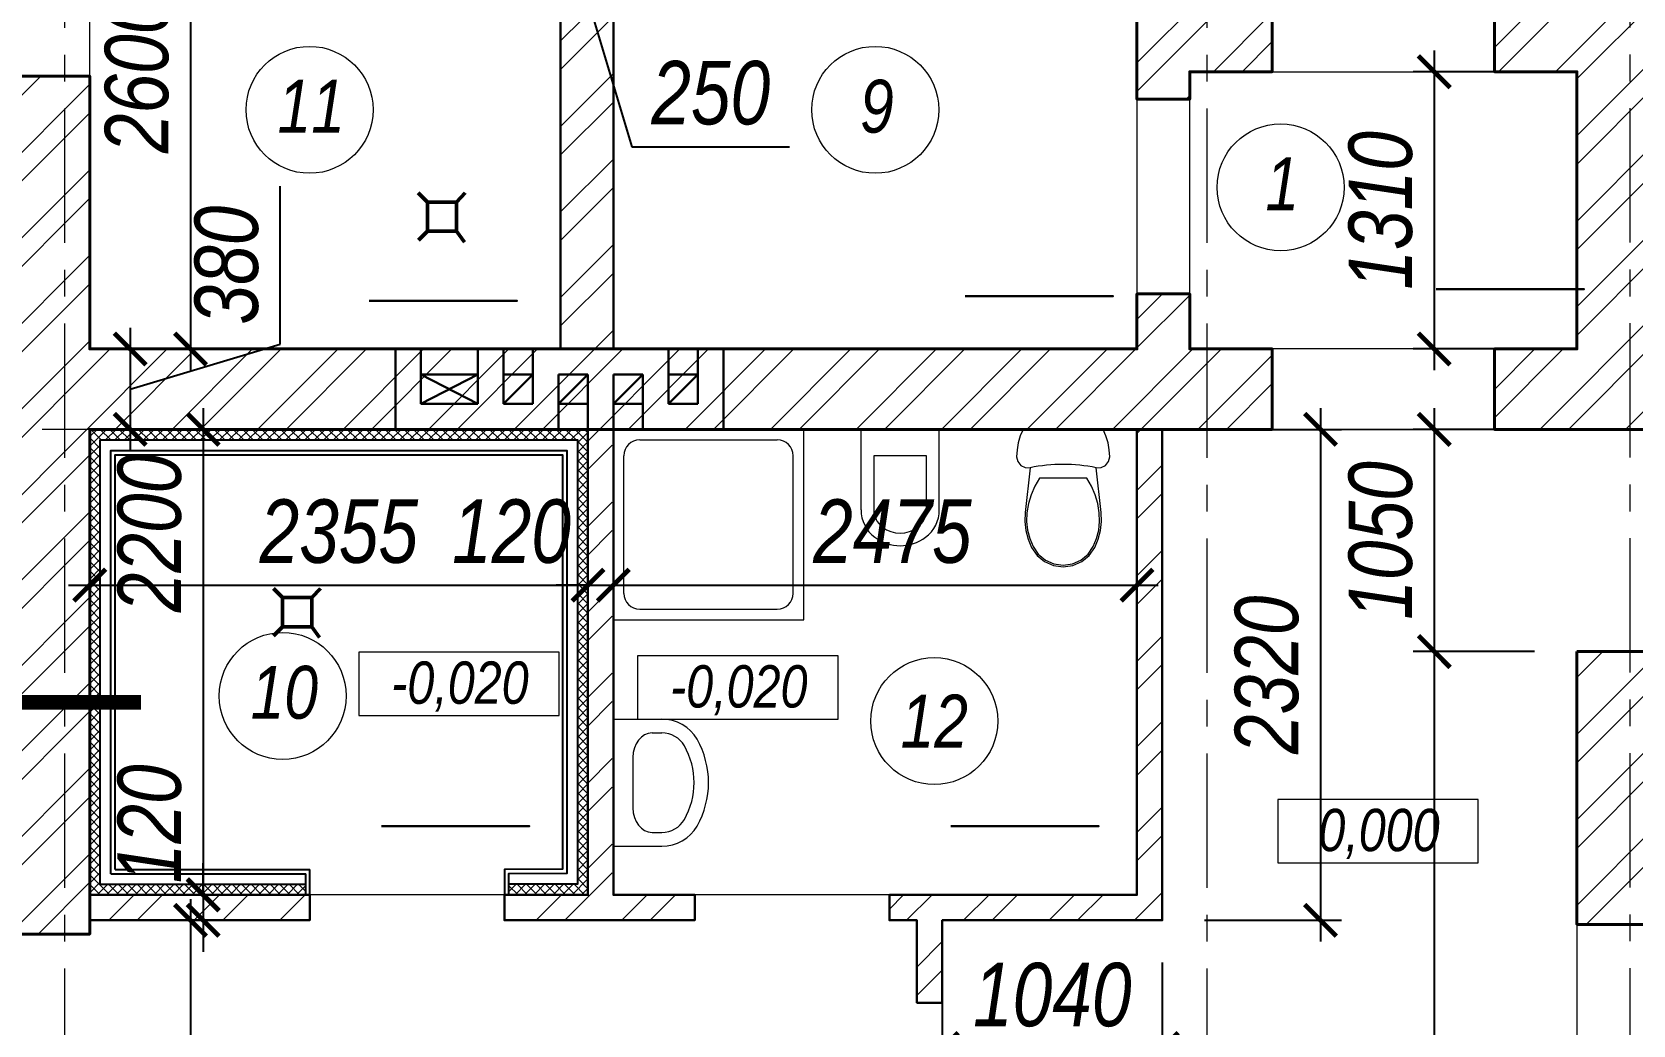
# Model space of a CAD drawing. Header units: millimetres. Extents: x 1582001 to 3303937, y 226471 to 491235.
# Drawn here: x 1758986 to 1766554, y 395032 to 399725 of the extents above; entities that cross this region are included whole.
import ezdxf
from ezdxf.enums import TextEntityAlignment as Align

# ---------------------------------------------------------------- set-up
doc = ezdxf.new("R2010")
doc.units = ezdxf.units.MM
doc.linetypes.add('CENTER', pattern=[50.8, 31.75, -6.35, 6.35, -6.35])
doc.layers.get('Defpoints').update_dxf_attribs({"color": 255, "lineweight": 30})
for name, color, linetype, lineweight in [('0.50', 161, 'Continuous', 50), ('Text', 212, 'Continuous', 25), ('Интерьер - Мебель_Ном_пера__1', 7, 'Continuous', 13), ('Кирпич', 253, 'Continuous', 9), ('Кровля', 232, 'Continuous', 25), ('Маркировка', 253, 'Continuous', 18), ('Оборудование', 89, 'Continuous', 9), ('Оси', 251, 'CENTER', 9), ('Отметки', 123, 'Continuous', 18), ('Перегородки', 202, 'Continuous', 30), ('Площади', 201, 'Continuous', 13), ('Размеры', 7, 'Continuous', 18), ('Стены несущие', 7, 'Continuous', 40), ('Текст-пояснений', 135, 'Continuous', 15), ('Штриховка', 252, 'Continuous', 15), ('Штриховки', 251, 'Continuous', 20)]:
    doc.layers.add(name, color=color, linetype=linetype, lineweight=lineweight)
doc.layers.add('900Сл Non-Print', color=235, linetype='Continuous', lineweight=5, plot=False)
doc.layers.add('Wood', color=44, linetype='Continuous')
doc.styles.get("Standard").update_dxf_attribs({"font": 'ARIALNI.TTF', "height": 300})
doc.styles.add('style', font='ARIALNI.TTF', dxfattribs={"width": 0.98, "height": 300})
doc.styles.add('стиль1', font='ARIALNI.TTF', dxfattribs={"width": 0.98, "height": 300})
doc.dimstyles.new('М100', dxfattribs={"dimtxt": 600, "dimasz": 150, "dimexe": 100, "dimexo": 200, "dimgap": 100, "dimtad": 1, "dimdec": 0, "dimtxsty": 'style', "dimblk": 'ARCHTICK', "dimcen": 150, "dimdle": 100, "dimclrt": 256, "dimadec": 0, "dimazin": 0, "dimtfac": 1, "dimtdec": 0, "dimtmove": 1, "dimatfit": 3, "dimldrblk": 'NONE', "dimfxl": 0, "dimarcsym": 0})

# ---------------------------------------------------------------- blocks, each defined once
blk = doc.blocks.new('*U32')
at = {"layer": '900Сл Non-Print'}
blk.add_lwpolyline([(0, 0), (822.6, 0), (1570, 0), (2225, 0), (2225, -494.5), (2225, -891.1), (2225, -1117.8), (2225, -1600.7), (2225, -2169.8), (2225, -2600), (1683.4, -2600), (1338.3, -2600), (1062.1, -2600), (748.7, -2600), (0, -2600), (0, -500), (0, -350), (0, -150), (0, 0)], dxfattribs=at)
at = {"layer": 'Кровля'}
blk.add_lwpolyline([(1320.6, -2372.7), (2020.6, -2372.7), (2020.6, -2372.7), (1320.6, -2372.7)], close=True, dxfattribs=at)
at = {"layer": 'Text', "flags": 2}
blk.add_attdef('ПЛОЩАДЬ', (1370.6, -2322.7), '', height=175, dxfattribs=at)
blk = doc.blocks.new('*U33')
at = {"layer": '900Сл Non-Print'}
blk.add_lwpolyline([(0, 0), (822.6, 0), (1570, 0), (2475, 0), (2475, -494.5), (2475, -891.1), (2475, -1117.8), (2475, -1600.7), (2475, -2340), (2475, -2600), (1683.4, -2600), (1338.3, -2600), (1062.1, -2600), (748.7, -2600), (0, -2600), (0, -500), (0, -350), (0, -150), (0, 0)], dxfattribs=at)
at = {"layer": 'Кровля'}
blk.add_lwpolyline([(1662.5, -2349.9), (2362.5, -2349.9), (2362.5, -2349.9), (1662.5, -2349.9)], close=True, dxfattribs=at)
at = {"layer": 'Text', "flags": 2}
blk.add_attdef('ПЛОЩАДЬ', (1712.5, -2299.9), '', height=175, dxfattribs=at)
blk = doc.blocks.new('*U34')
at = {"layer": '900Сл Non-Print'}
blk.add_lwpolyline([(0, 0), (822.6, 0), (1129.7, 0), (1440, 0), (1635, 0), (1830, 0), (1830, -233.9), (1830, -411.5), (1830, -875.7), (1830, -1310), (1635, -1310), (1440, -1310), (645.2, -1310), (390, -1310), (0, -1310), (0, -500), (0, -350), (0, -150), (0, 0)], dxfattribs=at)
at = {"layer": 'Кровля'}
blk.add_lwpolyline([(1164.9, -1026.8), (1864.9, -1026.8), (1864.9, -1026.8), (1164.9, -1026.8)], close=True, dxfattribs=at)
at = {"layer": 'Text', "flags": 2}
blk.add_attdef('ПЛОЩАДЬ', (1214.9, -976.8), '', height=175, dxfattribs=at)
blk = doc.blocks.new('*U37')
at = {"layer": '900Сл Non-Print'}
blk.add_lwpolyline([(0, 0), (822.6, 0), (1129.7, 0), (1440, 0), (1635, 0), (1830, 0), (2475, 0), (2475, -411.5), (2475, -875.7), (2475, -2200), (1635, -2200), (1440, -2200), (1305, -2200), (385, -2200), (0, -2200), (0, -500), (0, -350), (0, -150), (0, 0)], dxfattribs=at)
at = {"layer": 'Кровля'}
blk.add_lwpolyline([(1594.9, -1875.1), (2294.9, -1875.1), (2294.9, -1875.1), (1594.9, -1875.1)], close=True, dxfattribs=at)
at = {"layer": 'Text', "flags": 2}
blk.add_attdef('ПЛОЩАДЬ', (1644.9, -1825.1), '', height=175, dxfattribs=at)
blk = doc.blocks.new('*U38')
at = {"layer": '900Сл Non-Print'}
blk.add_lwpolyline([(0, 0), (822.6, 0), (1129.7, 0), (1440, 0), (1635, 0), (1830, 0), (2355, 0), (2355, -411.5), (2355, -875.7), (2355, -2200), (1635, -2200), (1440, -2200), (1305, -2200), (385, -2200), (0, -2200), (0, -500), (0, -350), (0, -150), (0, 0)], dxfattribs=at)
at = {"layer": 'Кровля'}
blk.add_lwpolyline([(1379, -1875.1), (2079, -1875.1), (2079, -1875.1), (1379, -1875.1)], close=True, dxfattribs=at)
at = {"layer": 'Text', "flags": 2}
blk.add_attdef('ПЛОЩАДЬ', (1429, -1825.1), '', height=175, dxfattribs=at)
blk = doc.blocks.new('*U43')
at = {"layer": '900Сл Non-Print'}
blk.add_lwpolyline([(0, 0), (4030, 0), (4030, 2610), (5070, 2610), (5070, 4930), (8590, 4930), (8590, 3880), (7030, 3880), (7030, -1180), (5220, -1180), (3067.8, -1180), (2527.9, -1180), (1710, -1180), (790, -1180), (0, -1180), (0, -500), (0, -350), (0, -150), (0, 0)], dxfattribs=at)
at = {"layer": 'Text', "flags": 2}
blk.add_attdef('ПЛОЩАДЬ', (5940.4, -864.5), '', height=175, dxfattribs=at)
blk = doc.blocks.new('Поддон душа квадратный 11')
at = {"layer": 'Интерьер - Мебель_Ном_пера__1', "linetype": 'Continuous'}
for p, q in [((900, 900), (0, 900)), ((0, 900), (0, 0)), ((125, 850), (775, 850)), ((900, 0), (900, 900)), ((50, 125), (50, 775)), ((850, 125), (850, 775)), ((0, 0), (900, 0)), ((125, 50), (775, 50))]:
    blk.add_line(p, q, dxfattribs=at)
for centre, start, end in [((125, 775), 90, 180), ((775, 775), 0, 90), ((125, 125), 180, 270), ((775, 125), 270, 0)]:
    blk.add_arc(centre, 75, start, end, dxfattribs=at)
blk = doc.blocks.new('Унитаз Компакт 2 11')
at = {"layer": 'Интерьер - Мебель_Ном_пера__1', "linetype": 'Continuous'}
for p, q in [((17.6, 619.2), (7.9, 587.1)), ((31.1, 650), (17.6, 619.2)), ((408.9, 650), (31.1, 650)), ((422.4, 619.2), (408.9, 650)), ((432.1, 587.1), (422.4, 619.2)), ((2, 554), (0, 520.5)), ((7.9, 587.1), (2, 554)), ((438, 554), (432.1, 587.1)), ((440, 520.5), (438, 554)), ((0, 520.5), (5.1, 497.8)), ((5.1, 497.8), (19.5, 479.5)), ((19.5, 479.5), (40.4, 469.1)), ((40.4, 469.1), (63.7, 468.6)), ((63.7, 468.6), (41, 257)), ((376.3, 468.6), (399.6, 469.1)), ((399, 257), (376.3, 468.6)), ((399.6, 469.1), (420.5, 479.5)), ((420.5, 479.5), (434.9, 497.8)), ((434.9, 497.8), (440, 520.5)), ((85.7, 381.4), (68.5, 341.2)), ((107.5, 419.3), (85.7, 381.4)), ((332.5, 419.3), (107.5, 419.3)), ((354.3, 381.4), (332.5, 419.3)), ((371.5, 341.2), (354.3, 381.4)), ((68.5, 341.2), (56.2, 299.2)), ((383.8, 299.2), (371.5, 341.2)), ((41, 257), (39.4, 214.7)), ((49, 256.1), (47.5, 215)), ((56.2, 299.2), (49, 256.1)), ((391, 256.1), (383.8, 299.2)), ((392.5, 215), (391, 256.1)), ((400.6, 214.7), (399, 257)), ((39.4, 214.7), (43.9, 172.6)), ((43.9, 172.6), (54.3, 131.6)), ((47.5, 215), (51.9, 174)), ((51.9, 174), (62, 134.1)), ((378, 134.1), (388.1, 174)), ((385.7, 131.6), (396.1, 172.6)), ((388.1, 174), (392.5, 215)), ((396.1, 172.6), (400.6, 214.7)), ((54.3, 131.6), (70.5, 92.4)), ((62, 134.1), (77.7, 96)), ((70.5, 92.4), (96.5, 54.4)), ((77.7, 96), (102.5, 59.8)), ((337.5, 59.8), (362.3, 96)), ((343.5, 54.4), (369.5, 92.4)), ((362.3, 96), (378, 134.1)), ((369.5, 92.4), (385.7, 131.6)), ((96.5, 54.4), (132, 25)), ((102.5, 59.8), (136.3, 31.8)), ((132, 25), (174.3, 6.4)), ((136.3, 31.8), (176.5, 14.1)), ((174.3, 6.4), (220, 0)), ((176.5, 14.1), (220, 8)), ((220, 8), (263.5, 14.1)), ((220, 0), (265.7, 6.4)), ((263.5, 14.1), (303.7, 31.8)), ((265.7, 6.4), (308, 25)), ((303.7, 31.8), (337.5, 59.8)), ((308, 25), (343.5, 54.4))]:
    blk.add_line(p, q, dxfattribs=at)
blk.add_ellipse((220, -297.8), major_axis=(785, 0), ratio=0.9963, start_param=1.370375, end_param=1.771221, dxfattribs=at)
blk = doc.blocks.new('Умывальник 02 11')
at = {"layer": 'Интерьер - Мебель_Ном_пера__1', "linetype": 'Continuous'}
for p, q in [((-300, 0), (-300, -229.1)), ((300, 0), (-300, 0)), ((300, 0), (300, -229.1)), ((-118.8, -92.3), (-118.8, -92.3)), ((118.8, -92.3), (-118.8, -92.3)), ((-234.8, -183.3), (-234.8, -229.1)), ((234.8, -183.3), (234.8, -229.1))]:
    blk.add_line(p, q, dxfattribs=at)
for centre, major_axis, ratio, start_param, end_param in [((-118.8, -183.3), (-116, 0), 0.784675, 4.712389, 6.283185), ((118.8, -183.3), (-116, 0), 0.784675, 3.141593, 4.712389), ((-118.9, -229.1), (0, 189.4), 0.956522, 1.570796, 2.644618), ((-118.9, -229.1), (0, 121.2), 0.956522, 1.570796, 2.644618), ((118.9, -229.1), (0, 121.2), 0.956522, 3.638567, 4.712389), ((118.9, -229.1), (0, 189.4), 0.956522, 3.638567, 4.712389), ((0, 0), (0, 381.8), 0.956522, 2.644618, 3.638567), ((0, 0), (0, 450), 0.956522, 2.644618, 3.638567)]:
    blk.add_ellipse(centre, major_axis=major_axis, ratio=ratio, start_param=start_param, end_param=end_param, dxfattribs=at)
blk = doc.blocks.new('Унитаз 11')
at = {"layer": 'Интерьер - Мебель_Ном_пера__1', "linetype": 'Continuous'}
for p, q in [((0, 170), (0, 550)), ((370, 550), (0, 550)), ((370, 170), (370, 550)), ((60, 425), (60, 170)), ((310, 425), (60, 425)), ((310, 170), (310, 425))]:
    blk.add_line(p, q, dxfattribs=at)
for centre, radius, start, end in [((162.5, 170), 162.5, 180, 233.1301), ((162.5, 170), 102.5, 180, 233.1301), ((207.5, 170), 102.5, 306.8699, 0), ((207.5, 170), 162.5, 306.8699, 0), ((185, 200), 140, 233.1301, 306.8699), ((185, 200), 200, 233.1301, 306.866)]:
    blk.add_arc(centre, radius, start, end, dxfattribs=at)
blk = doc.blocks.new('_ArchTick')
at = {"color": 0, "linetype": 'ByBlock', "const_width": 0.15}
blk.add_lwpolyline([(-0.5, -0.5), (0.5, 0.5)], dxfattribs=at)
blk = doc.blocks.new('*D132')
at = {"layer": 'Defpoints', "color": 0, "lineweight": -3, "transparency": 16777216}
for p in [(1761484.2, 400827.3), (1761734.2, 400827.3), (1761734.2, 399892.8)]:
    blk.add_point(p, dxfattribs=at)
at = {"layer": 'Размеры', "color": 0, "lineweight": -2, "transparency": 16777216}
for p, q in [((1761484.2, 400627.3), (1761484.2, 399792.8)), ((1761734.2, 400627.3), (1761734.2, 399792.8)), ((1761384.2, 399892.8), (1761834.2, 399892.8)), ((1761609.2, 399892.8), (1761822.1, 399183.3)), ((1761822.1, 399183.3), (1762567.3, 399183.3))]:
    blk.add_line(p, q, dxfattribs=at)
at = {"layer": 'Размеры', "color": 0, "lineweight": -2, "transparency": 16777216, "xscale": 150, "yscale": 150, "zscale": 150, "rotation": 180}
blk.add_blockref('_ArchTick', (1761484.2, 399892.8), dxfattribs=at)
at = {"layer": 'Размеры', "color": 0, "lineweight": -2, "transparency": 16777216, "xscale": 150, "yscale": 150, "zscale": 150}
blk.add_blockref('_ArchTick', (1761734.2, 399892.8), dxfattribs=at)
at = {"layer": 'Размеры', "transparency": 16777216, "insert": (1762194.7, 399436.5), "char_height": 300, "attachment_point": 5, "style": 'style'}
blk.add_mtext('250', dxfattribs=at)
blk = doc.blocks.new('_None')
blk = doc.blocks.new('*D72')
at = {"layer": 'Defpoints', "color": 0, "lineweight": -3, "transparency": 16777216}
for p in [(1761614.2, 398045.5), (1759259.2, 397970.5), (1761614.2, 397111.1)]:
    blk.add_point(p, dxfattribs=at)
at = {"layer": 'Размеры', "color": 0, "lineweight": -2, "transparency": 16777216}
for p, q in [((1761614.2, 397845.5), (1761614.2, 397011.1)), ((1759259.2, 397770.5), (1759259.2, 397011.1)), ((1759159.2, 397111.1), (1761714.2, 397111.1))]:
    blk.add_line(p, q, dxfattribs=at)
at = {"layer": 'Размеры', "color": 0, "lineweight": -2, "transparency": 16777216, "xscale": 150, "yscale": 150, "zscale": 150, "rotation": 180}
blk.add_blockref('_ArchTick', (1759259.2, 397111.1), dxfattribs=at)
at = {"layer": 'Размеры', "color": 0, "lineweight": -2, "transparency": 16777216, "xscale": 150, "yscale": 150, "zscale": 150}
blk.add_blockref('_ArchTick', (1761614.2, 397111.1), dxfattribs=at)
at = {"layer": 'Размеры', "transparency": 16777216, "insert": (1760436.7, 397364.2), "char_height": 300, "attachment_point": 5, "style": 'style'}
blk.add_mtext('2355', dxfattribs=at)
blk = doc.blocks.new('*D73')
at = {"layer": 'Defpoints', "color": 0, "lineweight": -3, "transparency": 16777216}
for p in [(1761614.2, 398045.5), (1761734.2, 398045.5), (1761734.2, 397111.1)]:
    blk.add_point(p, dxfattribs=at)
at = {"layer": 'Размеры', "color": 0, "lineweight": -2, "transparency": 16777216}
for p, q in [((1761614.2, 397845.5), (1761614.2, 397011.1)), ((1761734.2, 397845.5), (1761734.2, 397011.1)), ((1761614.2, 397111.1), (1761464.2, 397111.1)), ((1761614.2, 397111.1), (1761734.2, 397111.1)), ((1761734.2, 397111.1), (1761884.2, 397111.1))]:
    blk.add_line(p, q, dxfattribs=at)
at = {"layer": 'Размеры', "color": 0, "lineweight": -2, "transparency": 16777216, "xscale": 150, "yscale": 150, "zscale": 150}
blk.add_blockref('_ArchTick', (1761614.2, 397111.1), dxfattribs=at)
at = {"layer": 'Размеры', "color": 0, "lineweight": -2, "transparency": 16777216, "xscale": 150, "yscale": 150, "zscale": 150, "rotation": 180}
blk.add_blockref('_ArchTick', (1761734.2, 397111.1), dxfattribs=at)
at = {"layer": 'Размеры', "transparency": 16777216, "insert": (1761252.9, 397364.2), "char_height": 300, "attachment_point": 5, "style": 'style'}
blk.add_mtext('120', dxfattribs=at)
blk = doc.blocks.new('*D74')
at = {"layer": 'Defpoints', "color": 0, "lineweight": -3, "transparency": 16777216}
for p in [(1761734.2, 398045.5), (1764209.2, 398045.5), (1764209.2, 397111.1)]:
    blk.add_point(p, dxfattribs=at)
at = {"layer": 'Размеры', "color": 0, "lineweight": -2, "transparency": 16777216}
for p, q in [((1761734.2, 397845.5), (1761734.2, 397011.1)), ((1764209.2, 397845.5), (1764209.2, 397011.1)), ((1761634.2, 397111.1), (1764309.2, 397111.1))]:
    blk.add_line(p, q, dxfattribs=at)
at = {"layer": 'Размеры', "color": 0, "lineweight": -2, "transparency": 16777216, "xscale": 150, "yscale": 150, "zscale": 150, "rotation": 180}
blk.add_blockref('_ArchTick', (1761734.2, 397111.1), dxfattribs=at)
at = {"layer": 'Размеры', "color": 0, "lineweight": -2, "transparency": 16777216, "xscale": 150, "yscale": 150, "zscale": 150}
blk.add_blockref('_ArchTick', (1764209.2, 397111.1), dxfattribs=at)
at = {"layer": 'Размеры', "transparency": 16777216, "insert": (1763053.4, 397364.2), "char_height": 300, "attachment_point": 5, "style": 'style'}
blk.add_mtext('2475', dxfattribs=at)
blk = doc.blocks.new('*D147')
at = {"layer": 'Defpoints', "color": 0, "lineweight": -3, "transparency": 16777216}
for p in [(1759259.2, 400827.3), (1759259.2, 398227.3), (1759735.4, 398227.3)]:
    blk.add_point(p, dxfattribs=at)
at = {"layer": 'Размеры', "color": 0, "lineweight": -2, "transparency": 16777216}
for p, q in [((1759735.4, 400927.3), (1759735.4, 398127.3)), ((1759459.2, 400827.3), (1759835.4, 400827.3)), ((1759459.2, 398227.3), (1759835.4, 398227.3))]:
    blk.add_line(p, q, dxfattribs=at)
at = {"layer": 'Размеры', "color": 0, "lineweight": -2, "transparency": 16777216, "xscale": 150, "yscale": 150, "zscale": 150}
for p, rotation in [((1759735.4, 400827.3), 90), ((1759735.4, 398227.3), 270)]:
    blk.add_blockref('_ArchTick', p, dxfattribs=dict(at, rotation=rotation))
at = {"layer": 'Размеры', "transparency": 16777216, "insert": (1759482.2, 399527.3), "char_height": 300, "attachment_point": 5, "rotation": 90, "style": 'style'}
blk.add_mtext('2600', dxfattribs=at)
blk = doc.blocks.new('*D148')
at = {"layer": 'Defpoints', "color": 0, "lineweight": -3, "transparency": 16777216}
for p in [(1759259.2, 398227.3), (1759259.2, 397847.3), (1759450.2, 397847.3)]:
    blk.add_point(p, dxfattribs=at)
at = {"layer": 'Размеры', "color": 0, "lineweight": -2, "transparency": 16777216}
for p, q in [((1760159.7, 398250.1), (1760159.7, 398996.8)), ((1759450.2, 398327.3), (1759450.2, 397747.3)), ((1759450.2, 398037.3), (1760159.7, 398250.1)), ((1759459.2, 398227.3), (1759550.2, 398227.3)), ((1759459.2, 397847.3), (1759550.2, 397847.3))]:
    blk.add_line(p, q, dxfattribs=at)
at = {"layer": 'Размеры', "color": 0, "lineweight": -2, "transparency": 16777216, "xscale": 150, "yscale": 150, "zscale": 150}
for p, rotation in [((1759450.2, 398227.3), 90), ((1759450.2, 397847.3), 270)]:
    blk.add_blockref('_ArchTick', p, dxfattribs=dict(at, rotation=rotation))
at = {"layer": 'Размеры', "transparency": 16777216, "insert": (1759906.5, 398623.5), "char_height": 300, "attachment_point": 5, "rotation": 90, "style": 'style'}
blk.add_mtext('380', dxfattribs=at)
blk = doc.blocks.new('*D149')
at = {"layer": 'Defpoints', "color": 0, "lineweight": -3, "transparency": 16777216}
for p in [(1759604.5, 397847.3), (1759604.5, 395647.3), (1759795.4, 395647.3)]:
    blk.add_point(p, dxfattribs=at)
at = {"layer": 'Размеры', "color": 0, "lineweight": -2, "transparency": 16777216}
for p, q in [((1759795.4, 397947.3), (1759795.4, 395547.3)), ((1759804.5, 397847.3), (1759895.4, 397847.3)), ((1759804.5, 395647.3), (1759895.4, 395647.3))]:
    blk.add_line(p, q, dxfattribs=at)
at = {"layer": 'Размеры', "color": 0, "lineweight": -2, "transparency": 16777216, "xscale": 150, "yscale": 150, "zscale": 150}
for p, rotation in [((1759795.4, 397847.3), 90), ((1759795.4, 395647.3), 270)]:
    blk.add_blockref('_ArchTick', p, dxfattribs=dict(at, rotation=rotation))
at = {"layer": 'Размеры', "transparency": 16777216, "insert": (1759542.3, 397357.4), "char_height": 300, "attachment_point": 5, "rotation": 90, "style": 'style'}
blk.add_mtext('2200', dxfattribs=at)
blk = doc.blocks.new('*D150')
at = {"layer": 'Defpoints', "color": 0, "lineweight": -3, "transparency": 16777216}
for p in [(1759604.5, 395647.3), (1759604.5, 395527.3), (1759795.4, 395527.3)]:
    blk.add_point(p, dxfattribs=at)
at = {"layer": 'Размеры', "color": 0, "lineweight": -2, "transparency": 16777216}
for p, q in [((1759795.4, 395647.3), (1759795.4, 395797.3)), ((1759795.4, 395647.3), (1759795.4, 395527.3)), ((1759804.5, 395647.3), (1759895.4, 395647.3)), ((1759795.4, 395527.3), (1759795.4, 395377.3)), ((1759804.5, 395527.3), (1759895.4, 395527.3))]:
    blk.add_line(p, q, dxfattribs=at)
at = {"layer": 'Размеры', "color": 0, "lineweight": -2, "transparency": 16777216, "xscale": 150, "yscale": 150, "zscale": 150}
for p, rotation in [((1759795.4, 395647.3), 270), ((1759795.4, 395527.3), 90)]:
    blk.add_blockref('_ArchTick', p, dxfattribs=dict(at, rotation=rotation))
at = {"layer": 'Размеры', "transparency": 16777216, "insert": (1759542.3, 395983.1), "char_height": 300, "attachment_point": 5, "rotation": 90, "style": 'style'}
blk.add_mtext('120', dxfattribs=at)
blk = doc.blocks.new('*D151')
at = {"layer": 'Defpoints', "color": 0, "lineweight": -3, "transparency": 16777216}
for p in [(1759259.2, 395527.3), (1759259.2, 393037.3), (1759735.4, 393037.3)]:
    blk.add_point(p, dxfattribs=at)
at = {"layer": 'Размеры', "color": 0, "lineweight": -2, "transparency": 16777216}
for p, q in [((1759735.4, 395627.3), (1759735.4, 392937.3)), ((1759459.2, 395527.3), (1759835.4, 395527.3)), ((1759459.2, 393037.3), (1759835.4, 393037.3))]:
    blk.add_line(p, q, dxfattribs=at)
at = {"layer": 'Размеры', "color": 0, "lineweight": -2, "transparency": 16777216, "xscale": 150, "yscale": 150, "zscale": 150}
for p, rotation in [((1759735.4, 395527.3), 90), ((1759735.4, 393037.3), 270)]:
    blk.add_blockref('_ArchTick', p, dxfattribs=dict(at, rotation=rotation))
at = {"layer": 'Размеры', "transparency": 16777216, "insert": (1759482.2, 394483.6), "char_height": 300, "attachment_point": 5, "rotation": 90, "style": 'style'}
blk.add_mtext('2490', dxfattribs=at)
blk = doc.blocks.new('*D164')
at = {"layer": 'Defpoints', "color": 0, "lineweight": -3, "transparency": 16777216}
for p in [(1766289.2, 399537.3), (1765614.7, 398227.3), (1766289.2, 398227.3)]:
    blk.add_point(p, dxfattribs=at)
at = {"layer": 'Размеры', "color": 0, "lineweight": -2, "transparency": 16777216}
for p, q in [((1765614.7, 399637.3), (1765614.7, 398127.3)), ((1766089.2, 399537.3), (1765514.7, 399537.3)), ((1766089.2, 398227.3), (1765514.7, 398227.3))]:
    blk.add_line(p, q, dxfattribs=at)
at = {"layer": 'Размеры', "color": 0, "lineweight": -2, "transparency": 16777216, "xscale": 150, "yscale": 150, "zscale": 150}
for p, rotation in [((1765614.7, 399537.3), 90), ((1765614.7, 398227.3), 270)]:
    blk.add_blockref('_ArchTick', p, dxfattribs=dict(at, rotation=rotation))
at = {"layer": 'Размеры', "transparency": 16777216, "insert": (1765361.6, 398882.3), "char_height": 300, "attachment_point": 5, "rotation": 90, "style": 'style'}
blk.add_mtext('1310', dxfattribs=at)
blk = doc.blocks.new('*D165')
at = {"layer": 'Defpoints', "color": 0, "lineweight": -3, "transparency": 16777216}
for p in [(1766349.2, 397847.3), (1765614.7, 396797.3), (1766289.2, 396797.3)]:
    blk.add_point(p, dxfattribs=at)
at = {"layer": 'Размеры', "color": 0, "lineweight": -2, "transparency": 16777216}
for p, q in [((1765614.7, 397947.3), (1765614.7, 396697.3)), ((1766149.2, 397847.3), (1765514.7, 397847.3)), ((1766089.2, 396797.3), (1765514.7, 396797.3))]:
    blk.add_line(p, q, dxfattribs=at)
at = {"layer": 'Размеры', "color": 0, "lineweight": -2, "transparency": 16777216, "xscale": 150, "yscale": 150, "zscale": 150}
for p, rotation in [((1765614.7, 397847.3), 90), ((1765614.7, 396797.3), 270)]:
    blk.add_blockref('_ArchTick', p, dxfattribs=dict(at, rotation=rotation))
at = {"layer": 'Размеры', "transparency": 16777216, "insert": (1765361.6, 397322.3), "char_height": 300, "attachment_point": 5, "rotation": 90, "style": 'style'}
blk.add_mtext('1050', dxfattribs=at)
blk = doc.blocks.new('*D166')
at = {"layer": 'Defpoints', "color": 0, "lineweight": -3, "transparency": 16777216}
for p in [(1766289.2, 396797.3), (1765614.7, 391737.3), (1766289.2, 391737.3)]:
    blk.add_point(p, dxfattribs=at)
at = {"layer": 'Размеры', "color": 0, "lineweight": -2, "transparency": 16777216}
for p, q in [((1765614.7, 396897.3), (1765614.7, 391637.3)), ((1766089.2, 396797.3), (1765514.7, 396797.3)), ((1766089.2, 391737.3), (1765514.7, 391737.3))]:
    blk.add_line(p, q, dxfattribs=at)
at = {"layer": 'Размеры', "color": 0, "lineweight": -2, "transparency": 16777216, "xscale": 150, "yscale": 150, "zscale": 150}
for p, rotation in [((1765614.7, 396797.3), 90), ((1765614.7, 391737.3), 270)]:
    blk.add_blockref('_ArchTick', p, dxfattribs=dict(at, rotation=rotation))
at = {"layer": 'Размеры', "transparency": 16777216, "insert": (1765361.6, 394267.3), "char_height": 300, "attachment_point": 5, "rotation": 90, "style": 'style'}
blk.add_mtext('5060', dxfattribs=at)
blk = doc.blocks.new('*D167')
at = {"layer": 'Defpoints', "color": 0, "lineweight": -3, "transparency": 16777216}
for p in [(1764329.2, 397847.3), (1764329.2, 395527.3), (1765077, 395527.3)]:
    blk.add_point(p, dxfattribs=at)
at = {"layer": 'Размеры', "color": 0, "lineweight": -2, "transparency": 16777216}
for p, q in [((1765077, 397947.3), (1765077, 395427.3)), ((1764529.2, 397847.3), (1765177, 397847.3)), ((1764529.2, 395527.3), (1765177, 395527.3))]:
    blk.add_line(p, q, dxfattribs=at)
at = {"layer": 'Размеры', "color": 0, "lineweight": -2, "transparency": 16777216, "xscale": 150, "yscale": 150, "zscale": 150}
for p, rotation in [((1765077, 397847.3), 90), ((1765077, 395527.3), 270)]:
    blk.add_blockref('_ArchTick', p, dxfattribs=dict(at, rotation=rotation))
at = {"layer": 'Размеры', "transparency": 16777216, "insert": (1764823.8, 396687.3), "char_height": 300, "attachment_point": 5, "rotation": 90, "style": 'style'}
blk.add_mtext('2320', dxfattribs=at)
blk = doc.blocks.new('*D168')
at = {"layer": 'Defpoints', "color": 0, "lineweight": -3, "transparency": 16777216}
for p in [(1763289.2, 395527.3), (1764329.2, 395527.3), (1763289.2, 394920.8)]:
    blk.add_point(p, dxfattribs=at)
at = {"layer": 'Размеры', "color": 0, "lineweight": -2, "transparency": 16777216}
for p, q in [((1763289.2, 395327.3), (1763289.2, 394820.8)), ((1764329.2, 395327.3), (1764329.2, 394820.8)), ((1764429.2, 394920.8), (1763189.2, 394920.8))]:
    blk.add_line(p, q, dxfattribs=at)
at = {"layer": 'Размеры', "color": 0, "lineweight": -2, "transparency": 16777216, "xscale": 150, "yscale": 150, "zscale": 150, "rotation": 180}
blk.add_blockref('_ArchTick', (1763289.2, 394920.8), dxfattribs=at)
at = {"layer": 'Размеры', "color": 0, "lineweight": -2, "transparency": 16777216, "xscale": 150, "yscale": 150, "zscale": 150}
blk.add_blockref('_ArchTick', (1764329.2, 394920.8), dxfattribs=at)
at = {"layer": 'Размеры', "transparency": 16777216, "insert": (1763809.2, 395174), "char_height": 300, "attachment_point": 5, "style": 'style'}
blk.add_mtext('1040', dxfattribs=at)

msp = doc.modelspace()

# ---------------------------------------------------------------- hatches: boundary and pattern name
at = {"layer": 'Кирпич'}
h = msp.add_hatch(dxfattribs=at)
h.set_pattern_fill('ANSI32', color=256, scale=30, style=0)
h.set_pattern_definition([(45, (302203.66, 96565.53), (-202.055763, 202.055763), []), (45, (302338.36, 96565.53), (-202.055763, 202.055763), [])])
h.paths.add_polyline_path([(1758749.2, 394347.3), (1758749.2, 394412.3), (1759259.2, 394412.3), (1759259.2, 393837.3), (1756789.2, 393837.3), (1756789.2, 391737.3), (1759919.2, 391737.3), (1759919.2, 391357.3), (1756789.2, 391357.3), (1756789.2, 387967.3), (1757709.2, 387967.3), (1757709.2, 387457.3), (1756279.2, 387457.3), (1756279.2, 394347.3)])
h.paths.add_polyline_path([(1759259.2, 392797.3), (1759139.2, 392797.3), (1759139.2, 393837.3), (1759259.2, 393837.3), (1759259.2, 393037.3), (1763169.2, 393037.3), (1763169.2, 394217.3), (1763289.2, 394217.3), (1763289.2, 392917.3), (1759259.2, 392917.3)])
h.paths.add_polyline_path([(1760839.2, 391737.3), (1762259.2, 391737.3), (1762259.2, 391357.3), (1760839.2, 391357.3)])
h.paths.add_polyline_path([(1761489.2, 391357.3), (1761609.2, 391357.3), (1761609.2, 387967.3), (1761489.2, 387967.3)])
h.paths.add_polyline_path([(1760969.2, 387967.3), (1762389.2, 387967.3), (1762389.2, 387457.3), (1760969.2, 387457.3)])
h.paths.add_polyline_path([(1766289.2, 391857.3), (1766669.2, 391857.3), (1766669.2, 387217.3), (1766159.2, 387217.3), (1766159.2, 387457.3), (1765649.2, 387457.3), (1765649.2, 387967.3), (1766289.2, 387967.3), (1766289.2, 391357.3), (1763179.2, 391357.3), (1763179.2, 391737.3), (1766289.2, 391737.3)])
h.paths.add_polyline_path([(1766669.2, 386167.3), (1766159.2, 386167.3), (1766159.2, 385657.3), (1766669.2, 385657.3)])
h.paths.add_polyline_path([(1766289.2, 394587.3), (1766669.2, 394587.3), (1766669.2, 393287.3), (1771229.2, 393287.3), (1771229.2, 394457.3), (1771739.2, 394457.3), (1771739.2, 390727.3), (1771229.2, 390727.3), (1771229.2, 392907.6), (1766669.2, 392907.6), (1766669.2, 392777.3), (1766289.2, 392777.3)])
h.paths.add_polyline_path([(1771229.2, 388377.3), (1771739.2, 388377.3), (1771739.2, 385657.3), (1771229.2, 385657.3)])
h.paths.add_polyline_path([(1766289.2, 396797.3), (1766669.2, 396797.3), (1766669.2, 395507.3), (1766289.2, 395507.3)])
h.paths.add_polyline_path([(1767849.2, 397847.3), (1767849.2, 396797.3), (1766669.2, 396797.3), (1766669.2, 396677.3), (1768749.2, 396677.3), (1768749.2, 396797.3), (1767969.2, 396797.3), (1767969.2, 397847.3)])
h.paths.add_polyline_path([(1771229.2, 399277.3), (1771739.2, 399277.3), (1771739.2, 396677.3), (1771229.2, 396677.3), (1771229.2, 397847.3), (1767719.2, 397847.3), (1767719.2, 398227.3), (1771229.2, 398227.3)])
h.paths.add_polyline_path([(1770319.2, 396797.3), (1771229.2, 396797.3), (1771229.2, 396677.3), (1770319.2, 396677.3)], flags=17)
h.paths.add_polyline_path([(1761219.2, 395647.3), (1761609.2, 395647.3), (1761609.2, 397847.3), (1761729.2, 397847.3), (1761729.2, 395647.3), (1762119.2, 395647.3), (1762119.2, 395527.3), (1761219.2, 395527.3)], flags=16)
h.paths.add_polyline_path([(1764209.2, 397847.3), (1764329.2, 397847.3), (1764329.2, 395527.3), (1763289.2, 395527.3), (1763289.2, 395137.3), (1763169.2, 395137.3), (1763169.2, 395527.3), (1763039.2, 395527.3), (1763039.2, 395647.3), (1764209.2, 395647.3)])
h.paths.add_polyline_path([(1758749.2, 399517.3), (1759259.2, 399517.3), (1759259.2, 398227.3), (1764209.2, 398227.3), (1764209.2, 398487.3), (1764459.2, 398487.3), (1764459.2, 398227.3), (1764849.2, 398227.3), (1764849.2, 397847.3), (1759259.2, 397847.3), (1759259.2, 395462.3), (1758749.2, 395462.3)])
h.paths.add_polyline_path([(1759259.2, 400567.3), (1758749.2, 400567.3), (1758749.2, 401337.3), (1759779.2, 401337.3), (1759779.2, 400827.3), (1759259.2, 400827.3)])
h.paths.add_polyline_path([(1761484.2, 400827.3), (1761734.2, 400827.3), (1761734.2, 398227.3), (1761484.2, 398227.3)])
h.paths.add_polyline_path([(1762394.2, 400827.3), (1760829.2, 400827.3), (1760829.2, 401337.3), (1762394.2, 401337.3)])
h.paths.add_polyline_path([(1766799.2, 398227.3), (1766799.2, 397847.3), (1765899.2, 397847.3), (1765899.2, 398227.3), (1766289.2, 398227.3), (1766289.2, 399537.3), (1765899.2, 399537.3), (1765899.2, 400047.3), (1766159.2, 400047.3), (1766159.2, 404337.3), (1766669.2, 404337.3), (1766669.2, 398227.3)])
h.paths.add_polyline_path([(1763444.2, 401337.3), (1764719.2, 401337.3), (1764719.2, 400047.3), (1764849.2, 400047.3), (1764849.2, 399537.3), (1764459.2, 399537.3), (1764459.2, 399407.3), (1764209.2, 399407.3), (1764209.2, 400827.3), (1763444.2, 400827.3)])
h.paths.add_polyline_path([(1771739.2, 404337.3), (1771229.2, 404337.3), (1771229.2, 401627.3), (1771739.2, 401627.3)])
h.paths.add_polyline_path([(1760299.2, 395647.3), (1759259.2, 395647.3), (1759259.2, 395527.3), (1760299.2, 395527.3)], flags=16)
h.paths.add_polyline_path([(1759139.2, 391877.3), (1759259.2, 391877.3), (1759259.2, 391737.3), (1759139.2, 391737.3)], flags=17)
at = {"layer": 'Штриховки', "ltscale": 100}
h = msp.add_hatch(dxfattribs=at)
h.set_pattern_fill('ANSI37', color=256, scale=10, style=0)
h.set_pattern_definition([(45, (167999.665, 96926.342), (-22.4506403, 22.4506403), []), (135, (167999.665, 96926.342), (-22.4506403, -22.4506403), [])])
h.paths.add_polyline_path([(1761239.2, 395647.3), (1761239.1, 395697.3), (1761564.2, 395697.3), (1761564.2, 397797.3), (1759309, 397797.3), (1759309, 395697.3), (1760280.5, 395697.3), (1760280.5, 395647.3), (1759259.2, 395647.3), (1759259.2, 397847.3), (1761614.2, 397847.3), (1761614.2, 395647.3)])

# ---------------------------------------------------------------- linework, layer by layer
at = {"layer": '0.50', "color": 1, "linetype": 'Continuous', "lineweight": 50}
for p, q in [((1760855.1, 398921.7), (1760812.3, 398964.4)), ((1760855.5, 398783.6), (1760812.8, 398740.9)), ((1760170.4, 397052.3), (1760127.6, 397095)), ((1760170.8, 396914.2), (1760128.1, 396871.5))]:
    msp.add_line(p, q, dxfattribs=at)
for points in [[(1760993.2, 398783.6), (1760855.1, 398783.6), (1760855.1, 398921.7), (1760993.2, 398921.7)], [(1760308.6, 396914.2), (1760170.4, 396914.2), (1760170.4, 397052.3), (1760308.6, 397052.3)]]:
    msp.add_lwpolyline(points, close=True, dxfattribs=at)
at = {"layer": 'Wood', "ltscale": 100}
for points in [[(1759309, 395697.3), (1759309, 397797.3), (1761564.2, 397797.3), (1761564.2, 395698), (1761239.2, 395697.3)], [(1759359, 395747.3), (1759359, 397747.3), (1761514.2, 397747.3), (1761514.2, 395748), (1761239.2, 395747.3), (1761239.2, 395647.3)], [(1759379, 395767.3), (1759379, 397727.3), (1761494.2, 397727.3), (1761494.2, 395768), (1761219.2, 395767.3), (1761219.2, 395647.3)], [(1759359, 395747.3), (1760280.5, 395747.3)], [(1759379, 395767.3), (1760299.2, 395767.3)], [(1760280.5, 395647.3), (1760280.5, 395747.3)], [(1760299.2, 395647.3), (1760299.2, 395767.3)], [(1759309.1, 395697.3), (1760280.5, 395697.3)]]:
    msp.add_lwpolyline(points, dxfattribs=at)
at = {"layer": 'Маркировка'}
for centre in [(1760298.1, 399357.5), (1762972.1, 399357.5), (1764888.4, 398991.1), (1760170.9, 396587.6), (1763251.3, 396468.6)]:
    msp.add_circle(centre, 300, dxfattribs=at)
at = {"layer": 'Оборудование'}
msp.add_arc((1761859.2, 397722.3), 75, 90, 180, dxfattribs=at)
at = {"layer": 'Оси', "ltscale": 20}
for p, q in [((1759139.2, 407491.7), (1759139.2, 382512.9)), ((1764539.2, 407491.7), (1764539.2, 382512.9)), ((1766539.2, 407492.8), (1766539.2, 382511.8)), ((1774909.2, 397847.3), (1753109.2, 397847.3))]:
    msp.add_line(p, q, dxfattribs=at)
at = {"layer": 'Отметки', "color": 0}
for points in [[(1760530.4, 396495.5), (1761478.2, 396495.5), (1761478.2, 396794.9), (1760530.4, 396794.9)], [(1761848.7, 396477.6), (1762796.5, 396477.6), (1762796.5, 396777), (1761848.7, 396777)]]:
    msp.add_lwpolyline(points, close=True, dxfattribs=at)
at = {"layer": 'Отметки'}
msp.add_lwpolyline([(1764875, 395799), (1765822.7, 395799), (1765822.7, 396098.3), (1764875, 396098.3)], close=True, dxfattribs=at)
at = {"layer": 'Перегородки'}
for p, q in [((1760824.2, 398107.3), (1760824.2, 398227.3)), ((1761094.2, 398107.3), (1761094.2, 398227.3)), ((1761214.2, 398107.3), (1761214.2, 398227.3)), ((1761354.2, 398107.3), (1761354.2, 398227.3)), ((1761994.2, 398107.3), (1761994.2, 398227.3)), ((1762134.2, 398107.3), (1762134.2, 398227.3)), ((1760824.2, 397967.3), (1761094.2, 398107.3)), ((1760824.2, 398107.3), (1761094.2, 397967.3)), ((1760824.2, 398107.3), (1760824.2, 397967.3)), ((1761094.2, 398107.3), (1760824.2, 398107.3)), ((1761094.2, 397967.3), (1761094.2, 398107.3)), ((1761354.2, 398107.3), (1761214.2, 397967.3)), ((1761214.2, 398107.3), (1761354.2, 398107.3)), ((1761214.2, 397967.3), (1761214.2, 398107.3)), ((1761354.2, 398107.3), (1761354.2, 397967.3)), ((1761614.2, 398107.3), (1761474.2, 397967.3)), ((1761474.2, 398107.3), (1761614.2, 398107.3)), ((1761474.2, 397967.3), (1761474.2, 398107.3)), ((1761614.2, 398107.3), (1761614.2, 397967.3)), ((1761874.2, 398107.3), (1761734.2, 397967.3)), ((1761734.2, 398107.3), (1761874.2, 398107.3)), ((1761734.2, 397967.3), (1761734.2, 398107.3)), ((1761874.2, 398107.3), (1761874.2, 397967.3)), ((1762134.2, 398107.3), (1761994.2, 397967.3)), ((1761994.2, 398107.3), (1762134.2, 398107.3)), ((1761994.2, 397967.3), (1761994.2, 398107.3)), ((1762134.2, 398107.3), (1762134.2, 397967.3)), ((1760824.2, 397967.3), (1761094.2, 397967.3)), ((1761354.2, 397967.3), (1761214.2, 397967.3)), ((1761614.2, 397967.3), (1761474.2, 397967.3)), ((1761474.2, 397967.3), (1761474.2, 397847.3)), ((1761614.2, 397967.3), (1761614.2, 397847.3)), ((1761874.2, 397967.3), (1761734.2, 397967.3)), ((1761734.2, 397967.3), (1761734.2, 397847.3)), ((1761874.2, 397967.3), (1761874.2, 397847.3)), ((1762134.2, 397967.3), (1761994.2, 397967.3))]:
    msp.add_line(p, q, dxfattribs=at)
for points in [[(1761484.2, 400827.3), (1761734.2, 400827.3), (1761734.2, 398227.3), (1761484.2, 398227.3)], [(1760704.2, 398227.3), (1762254.2, 398227.3), (1762254.2, 397847.3), (1760704.2, 397847.3)], [(1760299.2, 395647.3), (1759259.2, 395647.3), (1759259.2, 395527.3), (1760299.2, 395527.3)]]:
    msp.add_lwpolyline(points, close=True, dxfattribs=at)
for points in [[(1761219.2, 395647.3), (1761614.2, 395647.3), (1761614.2, 397847.3), (1761734.2, 397847.3), (1761734.2, 395647.3), (1762119.2, 395647.3), (1762119.2, 395527.3), (1761219.2, 395527.3), (1761219.2, 395647.3)], [(1764209.2, 397847.3), (1764329.2, 397847.3), (1764329.2, 395527.3), (1763289.2, 395527.3), (1763289.2, 395137.3), (1763169.2, 395137.3), (1763169.2, 395527.3), (1763039.2, 395527.3), (1763039.2, 395647.3), (1764209.2, 395647.3), (1764209.2, 397847.3)]]:
    msp.add_lwpolyline(points, dxfattribs=at)
at = {"layer": 'Стены несущие'}
for points in [[(1766799.2, 398227.3), (1766799.2, 397847.3), (1765899.2, 397847.3), (1765899.2, 398227.3), (1766289.2, 398227.3), (1766289.2, 399537.3), (1765899.2, 399537.3), (1765899.2, 400047.3), (1766159.2, 400047.3), (1766159.2, 404337.3), (1766669.2, 404337.3), (1766669.2, 398227.3), (1766799.2, 398227.3)], [(1763444.2, 401337.3), (1764719.2, 401337.3), (1764719.2, 400047.3), (1764849.2, 400047.3), (1764849.2, 399537.3), (1764459.2, 399537.3), (1764459.2, 399407.3), (1764209.2, 399407.3), (1764209.2, 400827.3), (1763444.2, 400827.3), (1763444.2, 401337.3)], [(1758749.2, 399517.3), (1759259.2, 399517.3), (1759259.2, 398227.3), (1759259.2, 398227.3), (1759259.2, 398227.3), (1759259.2, 398227.3), (1759259.2, 398227.3), (1764209.2, 398227.3), (1764209.2, 398487.3), (1764459.2, 398487.3), (1764459.2, 398227.3), (1764849.2, 398227.3), (1764849.2, 397847.3), (1759259.2, 397847.3), (1759259.2, 397847.3), (1759259.2, 397847.3), (1759259.2, 397847.3), (1759259.2, 397847.3), (1759259.2, 395462.3), (1758749.2, 395462.3), (1758749.2, 399517.3)], [(1766289.2, 396797.3), (1766669.2, 396797.3), (1766669.2, 395507.3), (1766289.2, 395507.3), (1766289.2, 396797.3)]]:
    msp.add_lwpolyline(points, dxfattribs=at)
at = {"layer": 'Текст-пояснений', "linetype": 'Continuous', "ltscale": 2, "const_width": 70}
msp.add_lwpolyline([(1759500.7, 396556.9), (1758422.8, 396556.9)], dxfattribs=at)
at = {"layer": 'Штриховка', "color": 1, "lineweight": 50}
for p, q in [((1760993.2, 398921.7), (1761034.1, 398964.5)), ((1760993.2, 398783.6), (1761030.6, 398732.5)), ((1760308.6, 397052.3), (1760349.4, 397095.1)), ((1760308.6, 396914.2), (1760345.9, 396863.1))]:
    msp.add_line(p, q, dxfattribs=at)

# ---------------------------------------------------------------- block references
at = {"layer": 'Оборудование'}
for name, p in [('Поддон душа квадратный 11', (1761734.2, 396947.3)), ('Унитаз 11', (1762905.1, 397297.3)), ('Унитаз Компакт 2 11', (1763640.5, 397197.3))]:
    msp.add_blockref(name, p, dxfattribs=at)
at = {"layer": 'Оборудование', "rotation": 90}
msp.add_blockref('Умывальник 02 11', (1761734.2, 396177.6), dxfattribs=at)
at = {"layer": 'Площади'}
for name, p in [('*U32', (1759259.2, 400827.3)), ('*U33', (1761734.2, 400827.3)), ('*U34', (1764459.2, 399537.3)), ('*U38', (1759259.2, 397847.3)), ('*U43', (1759259.2, 392917.3)), ('*U37', (1761734.2, 397847.3))]:
    msp.add_blockref(name, p, dxfattribs=at)

# ---------------------------------------------------------------- texts
at = {"layer": 'Маркировка', "style": 'стиль1'}
for s, p in [('11', (1760306.1, 399374.6)), ('9', (1762980.1, 399374.6)), ('1', (1764896.4, 399008.2)), ('10', (1760178.9, 396604.7)), ('12', (1763251.3, 396468.6))]:
    msp.add_text(s, height=250, dxfattribs=at).set_placement(p, align=Align.MIDDLE_CENTER)
at = {"layer": 'Отметки', "color": 0, "style": 'стиль1'}
for p in [(1761009, 396650.4), (1762327.3, 396632.5)]:
    msp.add_text('-0,020', height=200, dxfattribs=at).set_placement(p, align=Align.MIDDLE_CENTER)
at = {"layer": 'Отметки', "style": 'стиль1'}
msp.add_text('0,000', height=200, dxfattribs=at).set_placement((1765353.5, 395953.8), align=Align.MIDDLE_CENTER)

# ---------------------------------------------------------------- dimensions: what is measured, and where the dimension line sits
at = {"layer": 'Размеры'}
for base, p1, p2, override, picture, middle in [((1759735.4, 398227.3), (1759259.2, 400827.3), (1759259.2, 398227.3), {"dimtxt": 250}, '*D147', (1759482.2, 399527.3)), ((1765614.7, 398227.3), (1766289.2, 399537.3), (1766289.2, 398227.3), {"dimtxt": 250}, '*D164', (1765361.6, 398882.3)), ((1759450.2, 397847.3), (1759259.2, 398227.3), (1759259.2, 397847.3), {"dimtxt": 250}, '*D148', (1759906.5, 398350.1)), ((1765077, 395527.3), (1764329.2, 397847.3), (1764329.2, 395527.3), {"dimtxt": 250, "dimlfac": 1, "dimtxsty": 'style', "dimblk1": 'ArchTick', "dimblk2": 'ArchTick', "dimsah": 1, "dimtolj": 0}, '*D167', (1764823.8, 396687.3)), ((1765614.7, 396797.3), (1766349.2, 397847.3), (1766289.2, 396797.3), {"dimtxt": 250}, '*D165', (1765361.6, 397322.3)), ((1765614.7, 391737.3), (1766289.2, 396797.3), (1766289.2, 391737.3), {"dimtxt": 250, "dimlfac": 1, "dimtxsty": 'style', "dimblk1": 'ArchTick', "dimblk2": 'ArchTick', "dimsah": 1, "dimtolj": 0}, '*D166', (1765361.6, 394267.3))]:
    dim = msp.add_linear_dim(base=base, p1=p1, p2=p2, angle=90, dimstyle='М100', override=override, dxfattribs=at)
    dim.commit()
    dim.dimension.update_dxf_attribs({"geometry": picture, "text_midpoint": middle})
for base, p1, p2, override, picture, middle in [((1761734.2, 399892.8), (1761484.2, 400827.3), (1761734.2, 400827.3), {"dimtxt": 250}, '*D132', (1761922.1, 399436.5)), ((1761614.2, 397111.1), (1759259.2, 397970.5), (1761614.2, 398045.5), {"dimtxt": 250, "dimlfac": 1, "dimtxsty": 'style', "dimblk1": 'ArchTick', "dimblk2": 'ArchTick', "dimsah": 1, "dimtolj": 0}, '*D72', (1760436.7, 397364.2)), ((1763289.2, 394920.8), (1764329.2, 395527.3), (1763289.2, 395527.3), {"dimtxt": 250, "dimlfac": 1, "dimtxsty": 'style', "dimblk1": 'ArchTick', "dimblk2": 'ArchTick', "dimsah": 1, "dimtolj": 0}, '*D168', (1763809.2, 395174))]:
    dim = msp.add_linear_dim(base=base, p1=p1, p2=p2, dimstyle='М100', override=override, dxfattribs=at)
    dim.commit()
    dim.dimension.update_dxf_attribs({"geometry": picture, "text_midpoint": middle})
for base, p1, p2, picture, middle in [((1761734.2, 397111.1), (1761614.2, 398045.5), (1761734.2, 398045.5), '*D73', (1761252.9, 397111.1)), ((1764209.2, 397111.1), (1761734.2, 398045.5), (1764209.2, 398045.5), '*D74', (1763053.4, 397111.1))]:
    dim = msp.add_linear_dim(base=base, p1=p1, p2=p2, dimstyle='М100', override={"dimtxt": 250, "dimlfac": 1, "dimtxsty": 'style', "dimblk1": 'ArchTick', "dimblk2": 'ArchTick', "dimsah": 1, "dimtolj": 0}, dxfattribs=at)
    dim.commit()
    dim.dimension.update_dxf_attribs({"geometry": picture, "text_midpoint": middle, "dimtype": 160})
for base, p1, p2, override, picture, middle in [((1759795.4, 395647.3), (1759604.5, 397847.3), (1759604.5, 395647.3), {"dimtxt": 250, "dimlfac": 1, "dimtxsty": 'style', "dimblk1": 'ArchTick', "dimblk2": 'ArchTick', "dimsah": 1, "dimtolj": 0}, '*D149', (1759795.4, 397357.4)), ((1759795.4, 395527.3), (1759604.5, 395647.3), (1759604.5, 395527.3), {"dimtxt": 250, "dimlfac": 1, "dimtxsty": 'style', "dimblk1": 'ArchTick', "dimblk2": 'ArchTick', "dimsah": 1, "dimtolj": 0}, '*D150', (1759795.4, 395983.1)), ((1759735.4, 393037.3), (1759259.2, 395527.3), (1759259.2, 393037.3), {"dimtxt": 250}, '*D151', (1759735.4, 394483.6))]:
    dim = msp.add_linear_dim(base=base, p1=p1, p2=p2, angle=90, dimstyle='М100', override=override, dxfattribs=at)
    dim.commit()
    dim.dimension.update_dxf_attribs({"geometry": picture, "text_midpoint": middle, "dimtype": 160})

doc.saveas('drawing.dxf')
